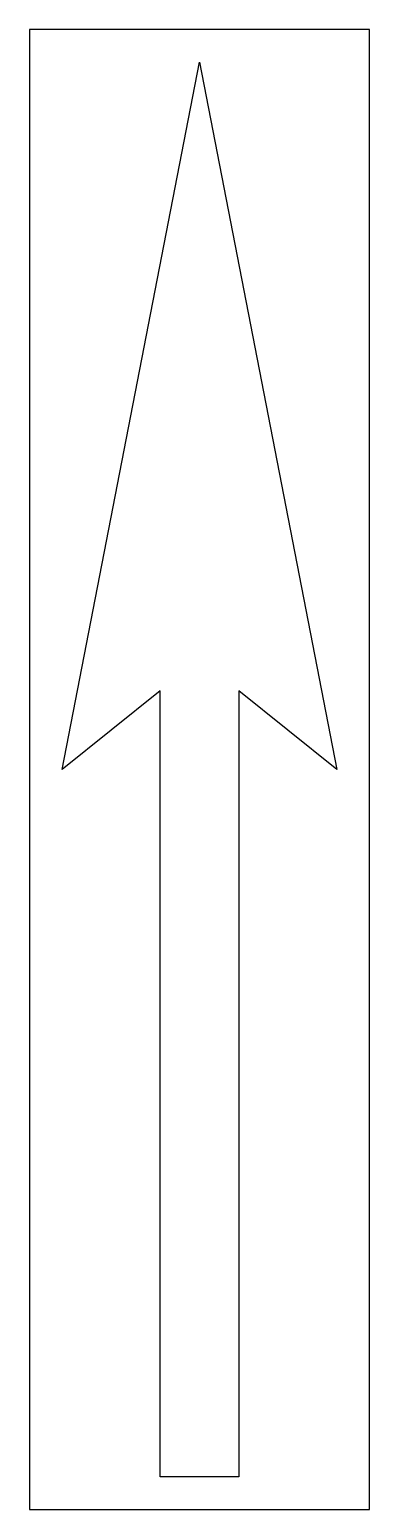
# Model space of a CAD drawing. Extents: x 0 to 52, y 0 to 226.
import ezdxf

# ---------------------------------------------------------------- set-up
doc = ezdxf.new("R2010")
doc.units = 0
doc.layers.add('CUT', color=7, linetype='Continuous')
doc.layers.add('OUTSIDE', color=1, linetype='Continuous')

msp = doc.modelspace()

# ---------------------------------------------------------------- linework, layer by layer
at = {"layer": 'CUT'}
msp.add_lwpolyline([(26, 221.0027), (46.9998, 113.0053), (31.9969, 125.0098), (31.9969, 4.9973), (20.0031, 4.9973), (20.0031, 125.0098), (5.0002, 113.0053)], close=True, dxfattribs=at)
at = {"layer": 'OUTSIDE'}
msp.add_lwpolyline([(0, 0), (52, 0), (52, 226), (0, 226)], close=True, dxfattribs=at)

doc.saveas('drawing.dxf')
